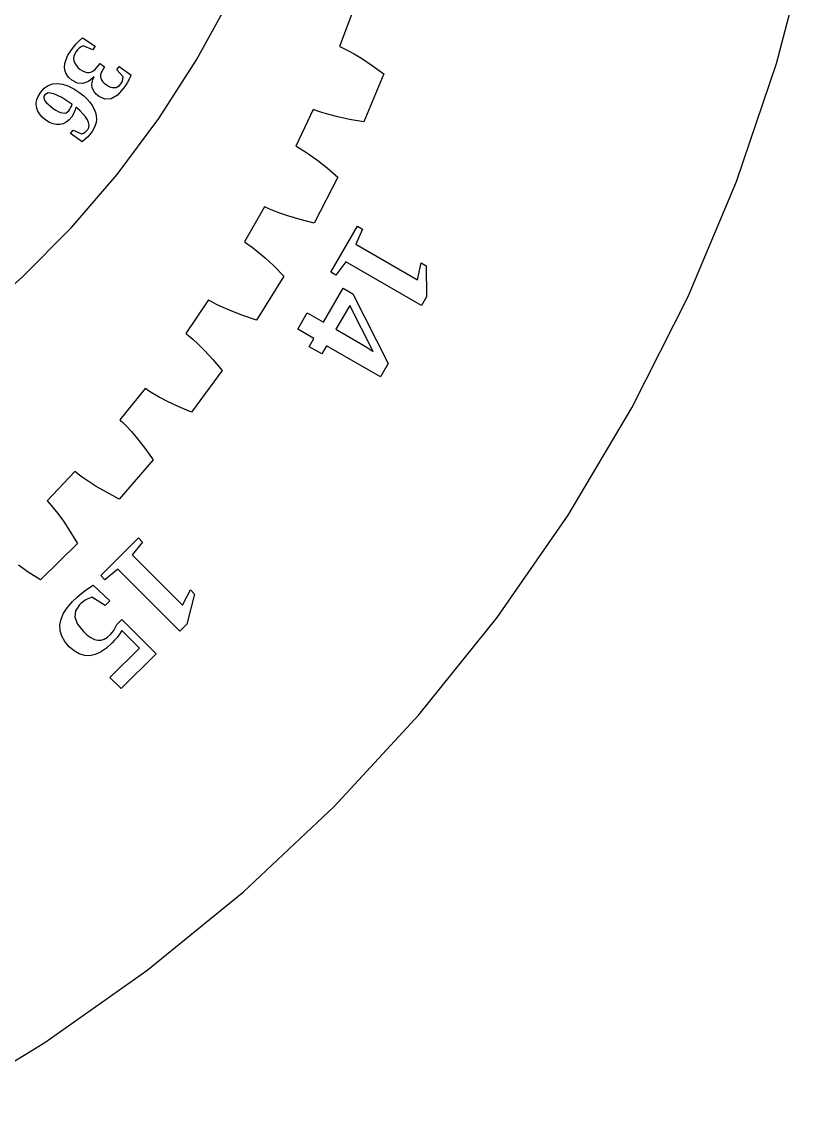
# Model space of a CAD drawing. Header units: metres. Extents: x -322 to 194, y -258 to 258.
# Drawn here: x 73.9 to 187.3, y -224.8 to -68.3 of the extents above; entities that cross this region are included whole.
import ezdxf

# ---------------------------------------------------------------- set-up
doc = ezdxf.new("R2010")
doc.units = ezdxf.units.M

msp = doc.modelspace()

# ---------------------------------------------------------------- linework, layer by layer
for p, q in [((182.716, -74.2975), (187.297, -56.9065)), ((99.1153, -73.7629), (103.958, -64.9254)), ((121.761, -66.3645), (119.719, -71.8251)), ((80.9659, -72.4521), (81.3497, -71.9526)), ((81.3497, -71.9526), (81.76, -71.4744)), ((81.76, -71.4744), (82.1967, -71.0174)), ((82.4439, -71.9009), (82.1806, -72.0868)), ((82.1967, -71.0174), (82.6599, -70.5816)), ((82.7368, -71.7449), (82.4439, -71.9009)), ((82.6599, -70.5816), (84.4914, -71.8121)), ((84.1246, -72.3169), (82.7368, -71.7449)), ((84.4914, -71.8121), (84.1246, -72.3169)), ((119.719, -71.8251), (119.854, -71.8819)), ((119.854, -71.8819), (120.255, -72.067)), ((80.2778, -73.6913), (80.5617, -73.0815)), ((80.5617, -73.0815), (80.9659, -72.4521)), ((81.4198, -73.2169), (81.3779, -73.5548)), ((81.3779, -73.5548), (81.4157, -73.8951)), ((81.5415, -72.8814), (81.4198, -73.2169)), ((81.7429, -72.5481), (81.5415, -72.8814)), ((81.9469, -72.3025), (81.7429, -72.5481)), ((82.1806, -72.0868), (81.9469, -72.3025)), ((120.255, -72.067), (120.916, -72.4034)), ((120.916, -72.4034), (121.833, -72.9158)), ((121.833, -72.9158), (123.005, -73.6318)), ((80.0711, -74.8526), (80.1143, -74.2817)), ((80.1485, -75.3896), (80.0711, -74.8526)), ((80.1143, -74.2817), (80.2778, -73.6913)), ((81.4157, -73.8951), (81.5319, -74.2288)), ((81.5319, -74.2288), (81.7243, -74.5467)), ((81.7243, -74.5467), (81.9931, -74.8487)), ((81.9931, -74.8487), (82.338, -75.135)), ((82.338, -75.135), (82.6655, -75.3443)), ((84.4116, -75.1816), (84.6791, -74.9002)), ((84.6791, -74.9002), (85.1805, -74.2917)), ((85.1805, -74.2917), (85.8447, -74.7743)), ((85.8447, -74.7743), (85.4423, -75.4201)), ((87.6167, -75.1816), (87.9635, -74.7043)), ((87.9635, -74.7043), (89.6365, -75.9199)), ((93.6676, -82.2411), (99.1153, -73.7629)), ((123.005, -73.6318), (124.429, -74.5822)), ((124.429, -74.5822), (126.105, -75.802)), ((176.932, -91.3266), (182.716, -74.2975)), ((80.3478, -75.8778), (80.1485, -75.3896)), ((80.6688, -76.317), (80.3478, -75.8778)), ((81.1115, -76.7074), (80.6688, -76.317)), ((81.9227, -77.1197), (81.1115, -76.7074)), ((82.6655, -75.3443), (82.9811, -75.4879)), ((82.9811, -75.4879), (83.2851, -75.5658)), ((83.2851, -75.5658), (83.5773, -75.578)), ((84.3138, -76.2009), (83.5238, -76.8664)), ((83.5773, -75.578), (83.8607, -75.5205)), ((83.8607, -75.5205), (84.1388, -75.3883)), ((84.039, -76.9947), (84.139, -76.6032)), ((84.1388, -75.3883), (84.4116, -75.1816)), ((84.139, -76.6032), (84.3138, -76.2009)), ((85.2401, -75.9221), (85.2287, -76.1651)), ((85.2287, -76.1651), (85.2772, -76.4027)), ((85.3113, -75.6738), (85.2401, -75.9221)), ((85.2772, -76.4027), (85.3869, -76.6381)), ((85.4423, -75.4201), (85.3113, -75.6738)), ((85.3869, -76.6381), (85.5592, -76.8746)), ((88.5089, -76.1908), (87.6167, -75.1816)), ((88.4081, -76.8212), (88.4421, -76.6911)), ((88.4421, -76.6911), (88.4639, -76.5641)), ((88.4639, -76.5641), (88.4823, -76.4384)), ((88.4823, -76.4384), (88.4973, -76.314)), ((88.4973, -76.314), (88.5089, -76.1908)), ((89.3762, -76.527), (89.249, -76.7885)), ((89.5054, -76.2375), (89.3762, -76.527)), ((89.6365, -75.9199), (89.5054, -76.2375)), ((126.105, -75.802), (123.212, -82.6894)), ((76.6362, -78.4115), (77.1279, -77.861)), ((77.1279, -77.861), (77.6863, -77.4714)), ((77.6863, -77.4714), (78.3112, -77.2429)), ((78.3112, -77.2429), (79.0027, -77.1754)), ((79.0027, -77.1754), (79.7509, -77.2702)), ((79.7509, -77.2702), (80.5459, -77.5272)), ((80.5459, -77.5272), (81.3876, -77.9463)), ((81.3876, -77.9463), (82.276, -78.5277)), ((82.7268, -77.1727), (81.9227, -77.1197)), ((83.5238, -76.8664), (82.7268, -77.1727)), ((84.0136, -77.3755), (84.039, -76.9947)), ((84.063, -77.7455), (84.0136, -77.3755)), ((84.1855, -78.0984), (84.063, -77.7455)), ((84.3796, -78.4279), (84.1855, -78.0984)), ((85.5592, -76.8746), (85.7941, -77.112)), ((85.7941, -77.112), (86.0917, -77.3504)), ((86.0917, -77.3504), (86.3948, -77.5442)), ((86.3948, -77.5442), (86.6902, -77.6793)), ((86.6902, -77.6793), (86.9778, -77.7558)), ((86.9778, -77.7558), (87.2576, -77.7736)), ((87.2576, -77.7736), (87.5223, -77.7323)), ((87.5223, -77.7323), (87.7643, -77.63)), ((88.5888, -77.857), (87.6894, -78.8572)), ((87.7643, -77.63), (87.9836, -77.4667)), ((87.9836, -77.4667), (88.1801, -77.2423)), ((88.1801, -77.2423), (88.2771, -77.0968)), ((88.2771, -77.0968), (88.3531, -76.9565)), ((88.3531, -76.9565), (88.4081, -76.8212)), ((88.7298, -77.6568), (88.5888, -77.857)), ((88.866, -77.4508), (88.7298, -77.6568)), ((88.9973, -77.2392), (88.866, -77.4508)), ((89.1238, -77.022), (88.9973, -77.2392)), ((89.249, -76.7885), (89.1238, -77.022)), ((75.9898, -80.0352), (76.0818, -79.5007)), ((76.0818, -79.5007), (76.2973, -78.9595)), ((76.2973, -78.9595), (76.6362, -78.4115)), ((77.0998, -78.9961), (77.0699, -79.2096)), ((77.0699, -79.2096), (77.1169, -79.4319)), ((77.2068, -78.7915), (77.0998, -78.9961)), ((77.1169, -79.4319), (77.241, -79.6631)), ((77.7162, -78.5126), (77.2068, -78.7915)), ((77.241, -79.6631), (77.4379, -79.9088)), ((78.5392, -78.647), (77.7162, -78.5126)), ((79.6756, -79.1946), (78.5392, -78.647)), ((81.1255, -80.1553), (79.6756, -79.1946)), ((82.276, -78.5277), (82.8331, -78.9662)), ((82.8331, -78.9662), (83.3175, -79.4194)), ((83.3175, -79.4194), (83.7292, -79.8874)), ((84.6452, -78.734), (84.3796, -78.4279)), ((84.9824, -79.0167), (84.6452, -78.734)), ((85.8862, -79.437), (84.9824, -79.0167)), ((86.7885, -79.3839), (85.8862, -79.437)), ((87.6894, -78.8572), (86.7885, -79.3839)), ((76.0212, -80.5629), (75.9898, -80.0352)), ((76.1757, -81.0748), (76.0212, -80.5629)), ((76.4524, -81.5613), (76.1757, -81.0748)), ((77.4379, -79.9088), (77.7034, -80.1751)), ((77.7034, -80.1751), (78.0374, -80.4618)), ((78.0374, -80.4618), (78.44, -80.769)), ((78.44, -80.769), (78.8171, -81.0225)), ((78.8171, -81.0225), (79.1688, -81.2166)), ((79.1688, -81.2166), (79.4949, -81.3512)), ((79.4949, -81.3512), (79.7955, -81.4263)), ((80.0666, -81.4402), (80.3041, -81.3897)), ((80.3041, -81.3897), (80.5079, -81.275)), ((80.5079, -81.275), (80.6782, -81.096)), ((80.6782, -81.096), (80.8185, -80.8862)), ((80.8185, -80.8862), (80.9444, -80.6628)), ((80.9444, -80.6628), (81.056, -80.4258)), ((81.056, -80.4258), (81.153, -80.1753)), ((81.153, -80.1753), (81.1255, -80.1553)), ((81.4609, -81.3257), (81.2945, -81.6565)), ((81.596, -80.9702), (81.4609, -81.3257)), ((81.6998, -80.5899), (81.596, -80.9702)), ((82.2575, -81.0683), (81.6998, -80.5899)), ((82.72, -81.5313), (82.2575, -81.0683)), ((83.7292, -79.8874), (84.0683, -80.3701)), ((84.0683, -80.3701), (84.3323, -80.8594)), ((84.3323, -80.8594), (84.5192, -81.3466)), ((84.5192, -81.3466), (84.6291, -81.8315)), ((115.901, -80.9135), (113.432, -86.1945)), ((116.037, -80.9701), (115.901, -80.9135)), ((116.449, -81.1268), (116.037, -80.9701)), ((117.152, -81.3634), (116.449, -81.1268)), ((118.16, -81.6598), (117.152, -81.3634)), ((76.8513, -82.0224), (76.4524, -81.5613)), ((77.3723, -82.458), (76.8513, -82.0224)), ((77.8987, -82.7883), (77.3723, -82.458)), ((78.4126, -83.0052), (77.8987, -82.7883)), ((79.8702, -82.9781), (79.4024, -83.0986)), ((79.7955, -81.4263), (80.0666, -81.4402)), ((80.3085, -82.7486), (79.8702, -82.9781)), ((80.7173, -82.4101), (80.3085, -82.7486)), ((81.0968, -81.9626), (80.7173, -82.4101)), ((81.2945, -81.6565), (81.0968, -81.9626)), ((83.0872, -81.9789), (82.72, -81.5313)), ((83.3592, -82.4111), (83.0872, -81.9789)), ((83.5304, -82.8171), (83.3592, -82.4111)), ((83.5957, -83.1855), (83.5304, -82.8171)), ((84.6191, -82.7879), (84.5025, -83.2445)), ((84.6619, -82.3143), (84.6191, -82.7879)), ((84.6291, -81.8315), (84.6619, -82.3143)), ((87.6416, -90.3185), (93.6676, -82.2411)), ((119.492, -81.995), (118.16, -81.6598)), ((121.167, -82.3465), (119.492, -81.995)), ((123.212, -82.6894), (121.167, -82.3465)), ((78.9138, -83.1086), (78.4126, -83.0052)), ((79.4024, -83.0986), (78.9138, -83.1086)), ((80.9399, -84.3714), (81.2867, -83.8941)), ((82.613, -85.587), (80.9399, -84.3714)), ((81.2867, -83.8941), (82.5222, -84.4308)), ((82.5222, -84.4308), (82.7876, -84.3276)), ((82.7876, -84.3276), (83.0238, -84.1896)), ((83.0238, -84.1896), (83.2309, -84.0168)), ((83.2309, -84.0168), (83.4089, -83.8093)), ((83.7252, -84.5203), (83.3784, -84.9048)), ((83.4089, -83.8093), (83.5552, -83.5162)), ((83.5552, -83.5162), (83.5957, -83.1855)), ((84.0481, -84.1068), (83.7252, -84.5203)), ((84.3121, -83.6841), (84.0481, -84.1068)), ((84.5025, -83.2445), (84.3121, -83.6841)), ((83.0076, -85.2604), (82.613, -85.587)), ((83.3784, -84.9048), (83.0076, -85.2604)), ((113.432, -86.1945), (113.562, -86.2619)), ((113.562, -86.2619), (113.947, -86.4783)), ((113.947, -86.4783), (114.579, -86.8661)), ((114.579, -86.8661), (115.453, -87.4498)), ((115.453, -87.4498), (116.564, -88.2566)), ((116.564, -88.2566), (117.907, -89.3171)), ((81.067, -97.956), (87.6416, -90.3185)), ((119.481, -90.6663), (116.05, -97.302)), ((117.907, -89.3171), (119.481, -90.6663)), ((169.974, -107.911), (176.932, -91.3266)), ((108.904, -94.9509), (106.023, -100.019)), ((109.034, -95.0181), (108.904, -94.9509)), ((109.433, -95.207), (109.034, -95.0181)), ((110.115, -95.4987), (109.433, -95.207)), ((111.097, -95.8743), (110.115, -95.4987)), ((112.397, -96.3143), (111.097, -95.8743)), ((114.039, -96.7978), (112.397, -96.3143)), ((116.05, -97.302), (114.039, -96.7978)), ((73.9755, -105.116), (81.067, -97.956)), ((118.441, -104.385), (122.282, -97.7328)), ((123.041, -98.1708), (122.071, -100.34)), ((122.282, -97.7328), (123.041, -98.1708)), ((106.023, -100.019), (106.147, -100.097)), ((106.147, -100.097), (106.513, -100.343)), ((106.513, -100.343), (107.113, -100.78)), ((107.113, -100.78), (107.938, -101.431)), ((107.938, -101.431), (108.981, -102.323)), ((122.071, -100.34), (130.973, -105.479)), ((108.981, -102.323), (110.236, -103.487)), ((120.599, -102.889), (119.2, -104.823)), ((131.545, -109.209), (120.599, -102.889)), ((130.973, -105.479), (131.478, -103.053)), ((131.478, -103.053), (132.228, -103.486)), ((110.236, -103.487), (111.698, -104.957)), ((119.2, -104.823), (118.441, -104.385)), ((132.228, -103.486), (132.268, -107.957)), ((66.4019, -111.764), (73.9755, -105.116)), ((111.698, -104.957), (107.75, -111.299)), ((117.389, -111.583), (120.216, -106.686)), ((120.216, -106.686), (121.654, -107.516)), ((121.654, -107.516), (126.728, -117.552)), ((132.268, -107.957), (131.545, -109.209)), ((161.877, -123.969), (169.974, -107.911)), ((100.814, -108.388), (97.5387, -113.211)), ((100.938, -108.465), (100.814, -108.388)), ((101.321, -108.685), (100.938, -108.465)), ((101.978, -109.03), (101.321, -108.685)), ((102.926, -109.483), (101.978, -109.03)), ((104.187, -110.025), (102.926, -109.483)), ((121.179, -109.195), (119.198, -112.627)), ((124.553, -115.837), (121.179, -109.195)), ((105.786, -110.637), (104.187, -110.025)), ((107.75, -111.299), (105.786, -110.637)), ((113.691, -112.613), (115.061, -110.239)), ((115.061, -110.239), (117.389, -111.583)), ((116.019, -113.957), (113.691, -112.613)), ((119.198, -112.627), (122.722, -114.662)), ((97.5387, -113.211), (97.6565, -113.298)), ((97.6565, -113.298), (98.0022, -113.573)), ((98.0022, -113.573), (98.565, -114.056)), ((98.565, -114.056), (99.3354, -114.771)), ((115.336, -115.139), (116.019, -113.957)), ((99.3354, -114.771), (100.304, -115.743)), ((100.304, -115.743), (101.463, -117.003)), ((117.145, -116.183), (115.336, -115.139)), ((117.827, -115.001), (117.145, -116.183)), ((125.607, -119.493), (117.827, -115.001)), ((122.722, -114.662), (123.21, -114.951)), ((123.21, -114.951), (123.677, -115.243)), ((123.677, -115.243), (124.125, -115.538)), ((124.125, -115.538), (124.553, -115.837)), ((101.463, -117.003), (102.803, -118.585)), ((102.803, -118.585), (98.3646, -124.593)), ((126.728, -117.552), (125.607, -119.493)), ((91.6812, -121.14), (88.0334, -125.688)), ((91.7992, -121.227), (91.6812, -121.14)), ((92.1633, -121.477), (91.7992, -121.227)), ((92.7904, -121.873), (92.1633, -121.477)), ((93.6999, -122.399), (92.7904, -121.873)), ((94.9142, -123.039), (93.6999, -122.399)), ((96.4592, -123.777), (94.9142, -123.039)), ((98.3646, -124.593), (96.4592, -123.777)), ((152.679, -139.423), (161.877, -123.969)), ((88.0334, -125.688), (88.1439, -125.784)), ((88.1439, -125.784), (88.4667, -126.085)), ((88.4667, -126.085), (88.9893, -126.611)), ((88.9893, -126.611), (89.7005, -127.385)), ((89.7005, -127.385), (90.5891, -128.431)), ((90.5891, -128.431), (91.6443, -129.78)), ((91.6443, -129.78), (92.8546, -131.462)), ((92.8546, -131.462), (87.9524, -137.099)), ((81.5645, -133.126), (77.5669, -137.369)), ((81.6752, -133.222), (81.5645, -133.126)), ((82.0183, -133.5), (81.6752, -133.222)), ((82.6119, -133.944), (82.0183, -133.5)), ((83.4768, -134.541), (82.6119, -133.944)), ((84.6364, -135.276), (83.4768, -134.541)), ((86.1179, -136.134), (84.6364, -135.276)), ((87.9524, -137.099), (86.1179, -136.134)), ((77.5669, -137.369), (77.6694, -137.474)), ((77.6694, -137.474), (77.9672, -137.8)), ((77.9672, -137.8), (78.4464, -138.366)), ((78.4464, -138.366), (79.0938, -139.194)), ((79.0938, -139.194), (79.8965, -140.308)), ((79.8965, -140.308), (80.8412, -141.735)), ((142.426, -154.199), (152.679, -139.423)), ((80.8412, -141.735), (81.914, -143.509)), ((81.914, -143.509), (76.5795, -148.738)), ((85.2744, -148.114), (90.7057, -142.682)), ((91.3251, -143.302), (89.8274, -145.146)), ((90.7057, -142.682), (91.3251, -143.302)), ((89.8274, -145.146), (97.0958, -152.414)), ((74.8274, -147.631), (73.4188, -146.658)), ((76.5795, -148.738), (74.8274, -147.631)), ((85.8938, -148.733), (85.2744, -148.114)), ((87.7457, -147.228), (85.8938, -148.733)), ((96.6828, -156.165), (87.7457, -147.228)), ((82.6243, -150.636), (83.38, -150.061)), ((83.38, -150.061), (84.17, -149.523)), ((84.17, -149.523), (86.5975, -151.778)), ((97.0958, -152.414), (98.2109, -150.202)), ((98.2109, -150.202), (98.8232, -150.814)), ((81.2157, -151.901), (81.9028, -151.25)), ((81.9028, -151.25), (82.6243, -150.636)), ((82.8205, -151.86), (82.5997, -152.02)), ((83.0634, -151.702), (82.8205, -151.86)), ((83.3129, -151.558), (83.0634, -151.702)), ((83.5539, -151.437), (83.3129, -151.558)), ((83.7863, -151.34), (83.5539, -151.437)), ((84.0102, -151.267), (83.7863, -151.34)), ((85.9342, -152.442), (84.0102, -151.267)), ((86.5975, -151.778), (85.9342, -152.442)), ((98.8232, -150.814), (97.7053, -155.142)), ((79.9203, -153.586), (80.4704, -152.743)), ((80.4704, -152.743), (81.2157, -151.901)), ((81.6373, -153.21), (81.5337, -154.142)), ((82.224, -152.348), (81.6373, -153.21)), ((82.4008, -152.183), (82.224, -152.348)), ((82.5997, -152.02), (82.4008, -152.183)), ((79.4055, -155.269), (79.5653, -154.428)), ((79.5653, -154.428), (79.9203, -153.586)), ((81.5337, -154.142), (81.9134, -155.143)), ((87.5931, -155.181), (88.3136, -154.46)), ((88.3136, -154.46), (93.2598, -159.407)), ((131.166, -168.222), (142.426, -154.199)), ((79.4414, -156.097), (79.4055, -155.269)), ((79.6742, -156.895), (79.4414, -156.097)), ((81.9134, -155.143), (82.7763, -156.213)), ((82.7763, -156.213), (83.3368, -156.721)), ((86.7149, -156.622), (86.9534, -156.36)), ((86.9534, -156.36), (87.1577, -156.086)), ((87.1577, -156.086), (87.3278, -155.798)), ((87.3278, -155.798), (87.4637, -155.498)), ((87.4637, -155.498), (87.5931, -155.181)), ((88.3285, -156.075), (87.9849, -156.588)), ((90.8535, -158.6), (88.3285, -156.075)), ((97.7053, -155.142), (96.6828, -156.165)), ((80.1039, -157.664), (79.6742, -156.895)), ((80.7306, -158.403), (80.1039, -157.664)), ((83.3368, -156.721), (83.8705, -157.097)), ((83.8705, -157.097), (84.3776, -157.341)), ((84.3776, -157.341), (84.858, -157.452)), ((84.858, -157.452), (85.3246, -157.435)), ((85.3246, -157.435), (85.7896, -157.291)), ((85.7896, -157.291), (86.253, -157.02)), ((86.9383, -157.854), (86.0922, -158.612)), ((86.253, -157.02), (86.7149, -156.622)), ((87.2898, -157.478), (86.9383, -157.854)), ((87.6387, -157.056), (87.2898, -157.478)), ((87.9849, -156.588), (87.6387, -157.056)), ((81.4487, -159.017), (80.7306, -158.403)), ((82.1811, -159.438), (81.4487, -159.017)), ((82.9276, -159.664), (82.1811, -159.438)), ((83.6884, -159.697), (82.9276, -159.664)), ((84.4672, -159.533), (83.6884, -159.697)), ((85.2685, -159.172), (84.4672, -159.533)), ((86.0922, -158.612), (85.2685, -159.172)), ((86.6109, -162.842), (90.8535, -158.6)), ((93.2598, -159.407), (88.2175, -164.449)), ((88.2175, -164.449), (86.6109, -162.842)), ((118.956, -181.427), (131.166, -168.222)), ((105.855, -193.747), (118.956, -181.427)), ((91.9261, -205.124), (105.855, -193.747)), ((77.2375, -215.501), (91.9261, -205.124)), ((61.8609, -224.828), (77.2375, -215.501))]:
    msp.add_line(p, q)

doc.saveas('drawing.dxf')
